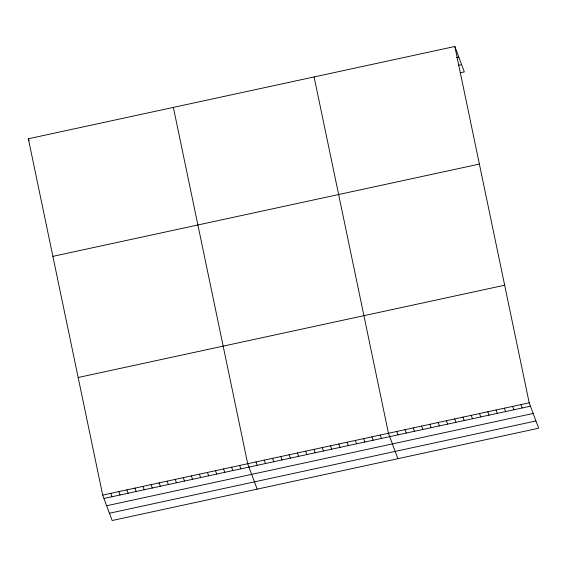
<?xml version="1.0" encoding="UTF-8"?>
<svg xmlns="http://www.w3.org/2000/svg" width="567" height="567" viewBox="0 0 567 567"><rect width="100%" height="100%" fill="white"/><g stroke="black" fill="none" stroke-linecap="round" stroke-linejoin="round"><path stroke-width="0.85" d="M454.847 46.487L529.195 402.811L538.65 428.227L112.153 520.513L102.698 495.097L28.35 138.773L454.847 46.487L464.302 71.903L460.163 72.803M456.329 57.678L458.809 57.139M458.285 65.347L461.595 64.631M52.887 256.355L479.384 164.076M78.161 377.509L504.665 285.222M102.698 495.097L529.195 402.811M103.952 498.471L530.45 406.192M106.66 505.743L533.157 413.463M109.445 513.241L535.943 420.955M520.917 404.604L522.172 407.978M512.639 406.397L513.893 409.771M504.361 408.183L505.615 411.564M496.082 409.976L497.337 413.357M487.804 411.77L489.059 415.143M479.519 413.563L480.781 416.936M471.241 415.349L472.502 418.729M462.963 417.142L464.217 420.523M454.684 418.935L455.939 422.309M446.406 420.728L447.661 424.102M438.128 422.514L439.382 425.895M429.85 424.307L431.104 427.688M421.572 426.101L422.826 429.474M413.286 427.894L414.548 431.267M405.008 429.68L406.27 433.06M396.73 431.473L397.984 434.854M397.906 458.682L388.452 433.266L314.104 76.942M380.173 435.059L381.428 438.433M371.895 436.845L373.15 440.226M363.617 438.638L364.872 442.019M355.339 440.431L356.593 443.805M347.054 442.225L348.315 445.598M338.775 444.011L340.037 447.391M330.497 445.804L331.752 449.184M322.219 447.597L323.474 450.971M313.941 449.39L315.195 452.764M305.663 451.176L306.917 454.557M297.384 452.969L298.639 456.35M289.106 454.762L290.361 458.136M280.821 456.555L282.082 459.929M272.543 458.342L273.797 461.722M264.265 460.135L265.519 463.515M255.986 461.928L257.241 465.301M257.163 489.137L247.708 463.721L173.36 107.397M239.65 465.464L240.904 468.838M231.598 467.201L232.853 470.582M223.54 468.944L224.794 472.325M215.481 470.688L216.736 474.069M207.43 472.431L208.684 475.812M199.371 474.175L200.626 477.556M191.313 475.919L192.567 479.299M183.261 477.662L184.516 481.043M175.203 479.406L176.457 482.786M167.145 481.149L168.399 484.53M159.093 482.893L160.348 486.266M28.35 138.773L29.101 140.8M151.035 484.636L152.289 488.01M142.976 486.38L144.231 489.753M134.925 488.123L136.179 491.497M126.866 489.867L128.121 493.24M118.808 491.61L120.062 494.984M110.756 493.354L112.011 496.727"/></g></svg>
